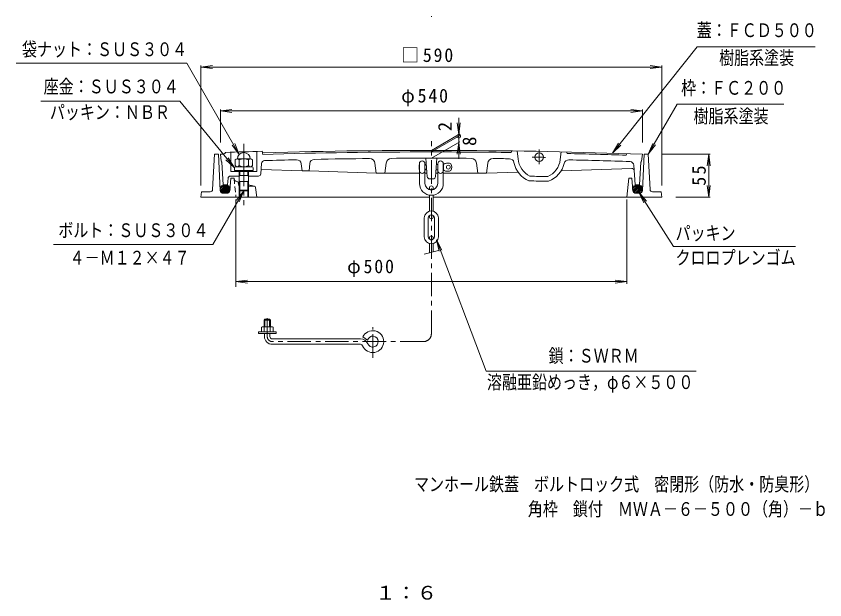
# Model space of a CAD drawing. Units: millimetres, scale not verified. Extents: x -589 to 461, y -801 to 845.
# Drawn here: x -583 to 451, y -801 to -54 of the extents above; entities that cross this region are included whole.
import ezdxf
from ezdxf.enums import TextEntityAlignment as Align

# ---------------------------------------------------------------- set-up
doc = ezdxf.new("R2010")
doc.units = ezdxf.units.MM
doc.header["$LTSCALE"] = 6
doc.header["$PDMODE"] = 32
doc.header["$PDSIZE"] = 4.8
for name, pattern in [('CHAIN1', [8, 5, -1, 1, -1]), ('CHAIN2', [12, 9, -1, 1, -1]), ('DASHED1', [1.8, 1.2, -0.6])]:
    doc.linetypes.add(name, pattern=pattern)
for name, color, linetype, lineweight in [('B-0', 3, 'Continuous', 9), ('B-1', 2, 'Continuous', 9), ('B-2', 7, 'Continuous', 9), ('B-3', 4, 'Continuous', 9), ('B-4', 7, 'Continuous', 9), ('B-6', 6, 'Continuous', 9)]:
    doc.layers.add(name, color=color, linetype=linetype, lineweight=lineweight)
for name, color, linetype in [('B-E', 6, 'Continuous'), ('F-4_F-4ﾚｲﾔ', 2, 'Continuous'), ('F-5_F-5ﾚｲﾔ', 6, 'Continuous')]:
    doc.layers.add(name, color=color, linetype=linetype)
doc.styles.add('ＭＳ ゴシック', font='')
doc.styles.get('ＭＳ ゴシック').set_extended_font_data('MS Gothic')

msp = doc.modelspace()

# ---------------------------------------------------------------- linework, layer by layer
at = {"layer": 'B-0', "linetype": 'CHAIN2'}
for p, q in [((-52.206, -53.704), (-52.206, -54.587)), ((-292.205, -217.274), (-292.205, -295.542)), ((85.794, -224.252), (85.794, -242.981))]:
    msp.add_line(p, q, dxfattribs=at)
at = {"layer": 'B-0'}
for p, q in [((-275.705, -226.785), (-275.705, -252.408)), ((-268.706, -226.58), (-267.905, -230.56)), ((50.794, -226.166), (50.071, -228.155)), ((58.866, -236.279), (57.795, -226.263)), ((112.622, -237.269), (113.794, -227.293)), ((120.794, -227.452), (121.461, -229.469)), ((-322.206, -230.317), (-321.206, -239.408)), ((-308.705, -227.842), (-308.705, -252.408)), ((197.794, -229.624), (197.127, -231.604)), ((217.794, -230.317), (216.794, -239.408)), ((-318.456, -269.408), (-320.373, -240.653)), ((-270.496, -255.634), (-269.477, -242.192)), ((-217.706, -251.436), (-218.622, -242.809)), ((-208.706, -251.722), (-207.746, -242.341)), ((-124.322, -241.976), (-122.706, -254.457)), ((-110.094, -241.75), (-111.706, -254.457)), ((5.683, -241.75), (7.294, -254.457)), ((19.911, -241.976), (18.294, -254.457)), ((206.85, -244.432), (208.545, -269.408)), ((214.045, -269.408), (215.962, -240.653)), ((-309.406, -258.408), (-298.205, -258.408)), ((-308.705, -252.408), (-298.205, -252.408)), ((-298.205, -258.408), (-298.205, -252.408)), ((-286.205, -258.408), (-286.205, -252.408)), ((-286.205, -252.408), (-275.705, -252.408)), ((-286.205, -258.408), (-273.487, -258.408)), ((-270.051, -249.771), (-217.706, -251.436)), ((-208.706, -251.722), (-217.706, -251.436)), ((-208.706, -251.722), (-122.706, -254.457)), ((-111.706, -254.457), (-122.706, -254.457)), ((-111.706, -254.457), (-67.455, -254.457)), ((-57.772, -254.457), (-60.455, -254.457)), ((-43.956, -254.457), (-46.64, -254.457)), ((7.294, -254.457), (-36.956, -254.457)), ((7.294, -254.457), (18.294, -254.457)), ((58.773, -253.17), (18.294, -254.457)), ((204.23, -248.543), (113.965, -251.414)), ((-312.399, -261.205), (-312.956, -269.408)), ((-318.456, -269.408), (-312.956, -269.408)), ((214.045, -269.408), (208.545, -269.408))]:
    msp.add_line(p, q, dxfattribs=at)
msp.add_circle((85.794, -234.227), 5.5, dxfattribs=at)
for centre, radius, start, end in [((-52.206, -7725.456), 7502, 91.65373, 92.01286), ((-266.272, -226.01), 2.5, 193.17671, 271.63541), ((-52.206, -7725.456), 7497.999, 90, 91.64849), ((-52.206, -7725.456), 7499.999, 87.9369, 91.63503), ((-52.206, -7725.456), 7497.999, 89.21843, 90), ((-52.206, -7725.456), 7499.999, 92.03157, 92.0631), ((-318.17, -227.672), 2.5, 272.03175, 350.48706), ((-52.206, -7725.456), 7489.999, 91.31984, 91.63263), ((-224.589, -243.443), 6, 6.0654, 91.31984), ((-201.777, -242.952), 6, 91.14516, 174.15817), ((-52.206, -7725.456), 7489.999, 90.60534, 91.14516), ((-131.264, -242.875), 7, 7.37876, 90.60534), ((-103.149, -242.63), 7, 90.39007, 172.77138), ((-52.206, -7725.456), 7489.999, 90, 90.39007), ((-52.206, -7725.456), 7489.999, 89.60993, 90), ((-1.262, -242.63), 7, 7.22862, 89.60993), ((26.853, -242.875), 7, 89.39466, 172.62124), ((-52.206, -7725.456), 7489.999, 89.23588, 89.39466), ((47.602, -242.121), 6, 11.67917, 89.23584), ((85.794, -234.227), 27, 184.35913, 244.10976), ((85.794, -234.227), 27, 293.74828, 353.52882), ((123.67, -243.524), 6, 88.65341, 166.20821), ((-52.206, -7725.456), 7497.999, 88.09438, 88.67281), ((-52.206, -7725.456), 7489.999, 88.05481, 88.65341), ((-321.869, -240.753), 1.5, 3.81369, 63.73802), ((-265.489, -242.494), 4, 91.63226, 175.66931), ((85.794, -234.227), 33, 191.679, 246.52571), ((85.794, -234.227), 33, 291.34024, 346.20821), ((201.861, -244.77), 5, 3.88138, 88.05481), ((217.458, -240.753), 1.5, 116.26198, 176.18631), ((-309.406, -261.408), 3, 90, 176.11812), ((-273.487, -255.408), 3, 270, 355.66893), ((-52.206, -7725.456), 7467.998, 88.85774, 89.03166), ((204.325, -251.542), 3, 3.88138, 91.82169), ((-52.206, -7725.456), 7461.999, 88.8481, 89.04129)]:
    msp.add_arc(centre, radius, start, end, dxfattribs=at)
at = {"layer": 'B-0', "linetype": 'CHAIN2'}
msp.add_arc((-52.206, -7725.456), 7492.499, 88.88431, 89.01256, dxfattribs=at)
at = {"layer": 'B-1'}
for p, q in [((-332.059, -275.564), (-329.706, -230.408)), ((-324.707, -230.408), (-329.706, -230.408)), ((-322.397, -276.607), (-324.707, -230.408)), ((217.983, -276.607), (220.292, -230.408)), ((220.292, -230.408), (225.291, -230.408)), ((227.644, -275.564), (225.291, -230.408)), ((-309.936, -276.883), (-308.707, -260.908)), ((-304.707, -260.908), (-308.707, -260.908)), ((-298.207, -266.129), (-300.905, -265.405)), ((-298.505, -270.296), (-299.518, -266.515)), ((200.293, -260.908), (197.793, -285.408)), ((200.293, -260.908), (204.293, -260.908)), ((205.509, -276.715), (204.293, -260.908)), ((-346.207, -278.408), (-347.207, -285.408)), ((-335.055, -278.408), (-346.207, -278.408)), ((-322.479, -274.792), (-317.169, -269.482)), ((-322.171, -276.605), (-315.053, -269.488)), ((-321.409, -277.965), (-313.391, -269.947)), ((-320.345, -279.022), (-312.031, -270.708)), ((-319.011, -279.81), (-310.942, -271.74)), ((-317.381, -280.301), (-310.148, -273.068)), ((-315.323, -280.363), (-309.783, -274.824)), ((-298.207, -285.408), (-298.207, -275.407)), ((-297.206, -285.408), (-297.206, -276.407)), ((-287.206, -285.408), (-287.206, -276.407)), ((-286.207, -285.408), (-286.207, -275.407)), ((-277.064, -272.748), (-275.708, -285.408)), ((205.359, -274.765), (210.67, -269.455)), ((205.667, -276.578), (212.785, -269.461)), ((206.429, -277.938), (214.447, -269.92)), ((207.493, -278.995), (215.807, -270.682)), ((208.827, -279.783), (216.896, -271.713)), ((210.457, -280.274), (217.69, -273.041)), ((212.516, -280.336), (218.055, -274.797)), ((-302.207, -285.408), (-347.207, -285.408)), ((-313.911, -280.408), (-318.402, -280.408)), ((-302.205, -285.408), (-54.707, -285.408)), ((-49.707, -285.408), (242.793, -285.408)), ((209.497, -280.408), (213.988, -280.408))]:
    msp.add_line(p, q, dxfattribs=at)
at = {"layer": 'B-1', "linetype": 'DASHED1'}
msp.add_line((-304.707, -260.908), (-302.207, -285.408), dxfattribs=at)
at = {"layer": 'B-1'}
for points in [[(-286.207, -271.408), (-278.555, -271.408), (-286.207, -269.352)], [(230.64, -278.408), (241.793, -278.408), (242.793, -285.408)]]:
    msp.add_lwpolyline(points, dxfattribs=at)
for centre, radius, start, end in [((-300.739, -261.408), 4, 172.81946, 267.61752), ((-300.967, -266.903), 1.5, 15.00046, 87.61754), ((-335.055, -275.408), 3, 270, 357.01639), ((-318.402, -276.408), 4, 182.86198, 270), ((-313.911, -276.408), 4, 270, 355.60158), ((-297.056, -269.908), 1.5, 195.00046, 219.88654), ((-278.555, -272.908), 1.5, 6.1163, 90), ((209.497, -276.408), 4, 184.39842, 270), ((213.988, -276.408), 4, 270, 357.13802), ((230.64, -275.408), 3, 182.98361, 270)]:
    msp.add_arc(centre, radius, start, end, dxfattribs=at)
for centre in [(-316.133, -274.908), (211.719, -274.908)]:
    msp.add_ellipse(centre, major_axis=(-6.349, 0), ratio=0.8662, dxfattribs=at)
at = {"layer": 'B-2'}
for p, q in [((287.902, -93.025), (438.854, -93.025)), ((-365.247, -113.628), (-583.446, -113.628)), ((-365.247, -113.628), (-297.948, -230.565)), ((-347.209, -118.778), (-332.338, -116.82)), ((-347.209, -270.407), (-347.209, -116.978)), ((-347.209, -118.778), (242.791, -118.778)), ((-347.209, -118.778), (-332.338, -120.736)), ((242.791, -118.778), (227.92, -116.82)), ((242.791, -118.778), (227.92, -120.736)), ((242.791, -270.407), (242.791, -116.978)), ((-374.081, -162.514), (-551.945, -162.514)), ((-322.209, -174.972), (-307.337, -173.014)), ((-322.209, -215.317), (-322.209, -173.172)), ((-322.209, -174.972), (217.791, -174.972)), ((-322.209, -174.972), (-307.337, -176.93)), ((217.791, -174.972), (202.92, -173.014)), ((217.791, -174.972), (202.92, -176.93)), ((217.791, -215.317), (217.791, -173.172)), ((225.291, -230.408), (262.408, -166.119)), ((262.408, -166.119), (398.912, -166.119)), ((-297.948, -230.565), (-303.669, -216.699)), ((179.599, -229.062), (187.33, -216.208)), ((225.291, -230.408), (231.031, -216.55)), ((-297.948, -230.565), (-307.063, -218.652)), ((225.291, -230.408), (234.422, -218.508)), ((-304.205, -247.808), (-312.115, -235.063)), ((-292.205, -277.408), (-301.337, -289.308)), ((-292.205, -277.408), (-297.946, -291.266)), ((213.427, -278.816), (219.727, -292.429)), ((-302.206, -400.051), (-302.206, -288.429)), ((197.794, -396.327), (197.794, -288.265)), ((-45.822, -339.799), (-38.711, -353.007)), ((257.481, -348.41), (413.665, -348.41)), ((-302.206, -393.403), (-287.334, -391.446)), ((197.794, -393.403), (182.923, -391.446)), ((-302.206, -393.403), (197.794, -393.403)), ((-302.206, -393.403), (-287.334, -395.361)), ((197.794, -393.403), (182.923, -395.361)), ((286.546, -507.924), (18.037, -507.924))]:
    msp.add_line(p, q, dxfattribs=at)
at = {"layer": 'B-2', "color": 3}
for p, q in [((-57.415, -259.182), (-59.206, -235.456)), ((-46.996, -259.182), (-45.206, -235.456)), ((-49.988, -261.956), (-54.423, -261.956))]:
    msp.add_line(p, q, dxfattribs=at)
at = {"layer": 'B-2'}
for points in [[(287.902, -93.025), (179.599, -229.062), (190.394, -218.647)], [(-374.081, -162.514), (-304.205, -247.808), (-315.145, -237.545)], [(-292.205, -277.408), (-331.618, -345.672), (-535.749, -345.672)], [(257.481, -348.41), (213.427, -278.816), (223.035, -290.334)], [(18.037, -507.924), (-45.822, -339.799), (-42.371, -354.397)]]:
    msp.add_lwpolyline(points, dxfattribs=at)
at = {"layer": 'B-2', "color": 3}
for centre, start, end in [((-54.423, -258.956), 184.31636, 270), ((-49.988, -258.956), 270, 355.68369)]:
    msp.add_arc(centre, 3, start, end, dxfattribs=at)
at = {"layer": 'B-3', "linetype": 'CHAIN1'}
for p, q in [((-52.206, -460.128), (-52.206, -213.524)), ((-262.206, -463.628), (-262.206, -440.083)), ((-127.206, -490.76), (-127.206, -451.472)), ((-62.206, -470.128), (-255.706, -470.128))]:
    msp.add_line(p, q, dxfattribs=at)
at = {"layer": 'B-3', "color": 2}
for p, q in [((-303.155, -237.722), (-303.155, -244.894)), ((-283.705, -236.308), (-300.705, -236.308)), ((-298.205, -237.722), (-298.205, -244.894)), ((-286.205, -237.722), (-286.205, -244.894)), ((-281.255, -237.722), (-281.255, -244.894))]:
    msp.add_line(p, q, dxfattribs=at)
at = {"layer": 'B-3'}
for p, q in [((-304.205, -247.808), (-304.205, -251.108)), ((-281.705, -246.308), (-302.706, -246.308)), ((-280.205, -247.808), (-280.205, -251.108)), ((-67.955, -244.456), (-67.455, -243.956)), ((-67.955, -244.456), (-67.955, -249.456)), ((-67.955, -244.456), (-67.455, -244.456)), ((-67.455, -242.456), (-67.455, -267.706)), ((-60.455, -242.456), (-60.455, -267.706)), ((-60.455, -243.456), (-58.602, -243.456)), ((-60.455, -244.456), (-58.526, -244.456)), ((-45.809, -243.456), (-43.956, -243.456)), ((-43.956, -242.456), (-43.956, -267.706)), ((-36.956, -242.456), (-36.956, -267.706)), ((-36.956, -243.456), (-36.526, -243.456)), ((-36.526, -243.456), (-36.526, -250.456)), ((-32.956, -241.956), (-28.897, -241.956)), ((-304.205, -251.108), (-280.205, -251.108)), ((-298.206, -276.408), (-298.206, -253.408)), ((-286.206, -257.407), (-298.206, -257.407)), ((-297.206, -257.407), (-298.206, -258.408)), ((-297.206, -257.407), (-297.206, -252.408)), ((-287.206, -257.406), (-287.206, -252.408)), ((-287.205, -257.407), (-286.205, -258.408)), ((-67.955, -249.456), (-67.455, -249.956)), ((-67.955, -249.456), (-67.455, -249.456)), ((-60.455, -249.456), (-58.149, -249.456)), ((-60.455, -250.456), (-58.073, -250.456)), ((-46.338, -250.456), (-43.956, -250.456)), ((-36.956, -250.456), (-36.526, -250.456)), ((-32.956, -251.956), (-28.897, -251.956)), ((-297.206, -265.407), (-298.206, -264.407)), ((-286.206, -265.407), (-298.206, -265.407)), ((-297.206, -277.408), (-297.206, -265.407)), ((-287.206, -277.408), (-287.206, -265.407)), ((-287.205, -265.407), (-286.205, -264.407)), ((-287.206, -277.408), (-297.206, -277.408)), ((-54.705, -273.456), (-54.705, -275.569)), ((-49.706, -273.456), (-49.706, -275.569)), ((-54.705, -282.75), (-54.705, -303.311)), ((-49.706, -282.75), (-49.706, -303.311)), ((-54.705, -310.456), (-54.705, -308.834)), ((-49.706, -310.456), (-49.706, -308.834)), ((-61.205, -311.956), (-61.205, -335.956)), ((-56.206, -311.956), (-56.206, -335.956)), ((-48.205, -311.956), (-48.205, -335.956)), ((-43.206, -311.956), (-43.206, -335.956)), ((-54.705, -337.456), (-54.705, -339.079)), ((-49.706, -337.456), (-49.706, -339.079)), ((-54.705, -356.626), (-54.705, -344.602)), ((-49.706, -355.287), (-49.706, -344.602)), ((-61.205, -358.368), (-43.206, -353.545)), ((-265.206, -441.628), (-266.206, -442.628)), ((-258.206, -442.628), (-266.206, -442.628)), ((-266.206, -442.628), (-266.206, -451.128)), ((-259.206, -441.628), (-265.206, -441.628)), ((-265.206, -441.628), (-265.206, -451.128)), ((-258.206, -442.628), (-259.206, -441.628)), ((-259.206, -441.628), (-259.206, -451.128)), ((-258.206, -442.628), (-258.206, -451.128)), ((-269.706, -451.85), (-269.706, -457.628)), ((-267.829, -451.128), (-256.582, -451.128)), ((-265.953, -451.85), (-265.953, -457.628)), ((-258.458, -451.85), (-258.458, -457.628)), ((-254.706, -451.85), (-254.706, -457.628)), ((-273.456, -459.628), (-250.956, -459.628)), ((-265.706, -463.628), (-265.706, -459.628)), ((-258.705, -463.628), (-258.705, -459.628)), ((-250.956, -459.628), (-250.956, -457.628)), ((-133.934, -468.197), (-139.894, -464.213)), ((-255.706, -473.628), (-142.914, -473.628)), ((-255.705, -466.628), (-142.914, -466.628))]:
    msp.add_line(p, q, dxfattribs=at)
for points in [[(-287.206, -277.408), (-286.206, -276.408), (-286.206, -253.408)], [(-286.206, -276.408), (-298.206, -276.408), (-297.206, -277.408)], [(-273.456, -459.628), (-273.456, -457.628), (-250.956, -457.628)]]:
    msp.add_lwpolyline(points, dxfattribs=at)
for centre in [(-30.456, -246.956), (-52.206, -273.456), (-52.206, -310.456), (-52.206, -337.456)]:
    msp.add_circle(centre, 2.5, dxfattribs=at)
at = {"layer": 'B-3', "color": 2}
for centre, radius, start, end in [((-300.68, -239.18), 2.873, 30.49951, 149.50049), ((-292.205, -249.74), 13.433, 63.46959, 116.53041), ((-283.73, -239.18), 2.873, 30.49951, 149.50049), ((-300.68, -243.436), 2.873, 210.49951, 329.50049), ((-292.205, -232.876), 13.433, 243.46959, 296.53041), ((-283.731, -243.436), 2.873, 210.49951, 329.50049)]:
    msp.add_arc(centre, radius, start, end, dxfattribs=at)
at = {"layer": 'B-3'}
for centre, radius, start, end in [((-302.706, -247.808), 1.5, 90, 180), ((-281.705, -247.808), 1.5, 0, 90), ((-63.956, -242.456), 3.5, 0, 180), ((-40.455, -242.456), 3.5, 0, 180), ((-32.956, -246.956), 5, 90, 135.57204), ((-28.897, -243.956), 2, 34.84969, 90), ((-33.205, -246.956), 7.25, 325.15024, 34.84976), ((-63.956, -251.456), 3.5, 180, 0), ((-40.455, -251.456), 3.5, 180, 0), ((-32.956, -246.956), 5, 224.42796, 270), ((-28.897, -249.956), 2, 270, 325.15031), ((-52.206, -267.706), 15.25, 180, 0), ((-52.206, -267.706), 8.25, 180, 0), ((-52.206, -311.956), 9, 0, 180), ((-52.206, -311.956), 4, 0, 180), ((-52.206, -335.956), 9, 180, 0), ((-52.206, -335.956), 4, 180, 0), ((-267.829, -453.928), 2.8, 47.92557, 132.07463), ((-262.206, -461.218), 10.089, 68.19786, 111.80214), ((-256.582, -453.928), 2.8, 47.92572, 132.07428), ((-255.706, -463.628), 10, 180, 270), ((-255.705, -463.628), 3, 180, 270), ((-127.206, -470.128), 14, 202.47946, 155.00504), ((-127.206, -470.128), 7, 202.47919, 163.98383), ((-142.914, -476.628), 10, 22.47954, 90), ((-142.914, -476.628), 3, 22.48038, 90)]:
    msp.add_arc(centre, radius, start, end, dxfattribs=at)
at = {"layer": 'B-3', "linetype": 'CHAIN1'}
for centre, radius, start, end in [((-255.706, -463.628), 6.5, 180, 270), ((-62.206, -460.128), 10, 270, 0)]:
    msp.add_arc(centre, radius, start, end, dxfattribs=at)
at = {"layer": 'B-3', "color": 2}
msp.add_ellipse((-292.205, -236.308), major_axis=(8.25, 0), ratio=0.9696, start_param=6.28318531, end_param=9.42477796, dxfattribs=at)
at = {"layer": 'B-4'}
for p, q in [((-17.131, -207.207), (-17.131, -183.671)), ((-17.131, -205.207), (-19.089, -190.335)), ((-17.131, -205.207), (-15.173, -190.335)), ((-52.206, -225.457), (-15.565, -204.303)), ((-52.206, -227.457), (-15.565, -206.303)), ((-52.206, -235.457), (-15.565, -214.303)), ((-17.131, -215.207), (-19.089, -230.079)), ((-17.131, -236.263), (-17.131, -207.207)), ((-17.131, -215.207), (-15.173, -230.079)), ((304.591, -230.408), (243.291, -230.408)), ((302.791, -230.408), (300.833, -245.28)), ((302.791, -285.408), (302.791, -230.408)), ((302.791, -230.408), (304.749, -245.28)), ((302.791, -285.408), (300.833, -270.536)), ((302.791, -285.408), (304.749, -270.536)), ((304.591, -285.408), (260.793, -285.408))]:
    msp.add_line(p, q, dxfattribs=at)
msp.add_point((-17.131, -207.207), dxfattribs=at)
at = {"layer": 'B-6'}
msp.add_line((-302.755, -251.408), (-281.655, -251.408), dxfattribs=at)
for points in [[(-302.755, -251.108), (-302.755, -251.408), (-301.705, -252.408), (-282.705, -252.408)], [(-281.655, -251.108), (-281.655, -251.408), (-282.705, -252.408)]]:
    msp.add_lwpolyline(points, dxfattribs=at)

# ---------------------------------------------------------------- texts
at = {"layer": 'B-2', "color": 6, "style": 'ＭＳ ゴシック', "width": 0.8}
for s, p in [('蓋：ＦＣＤ５００', (287.357, -85.759)), ('袋ナット：ＳＵＳ３０４', (-576.002, -110.111)), ('樹脂系塗装', (315.978, -121.008)), ('枠：ＦＣ２００', (267.349, -159.52)), ('樹脂系塗装', (283.26, -195.64)), ('ボルト：ＳＵＳ３０４', (-529.545, -341.717)), ('パッキン', (260.242, -345.444)), ('クロロプレンゴム', (260.242, -376.781)), ('４－Ｍ１２×４７', (-515.096, -376.825)), ('鎖：ＳＷＲＭ', (97.871, -502.309)), ('溶融亜鉛めっき，φ６×５００', (18.946, -536.119))]:
    msp.add_text(s, height=17.6, dxfattribs=at).set_placement(p, align=Align.BOTTOM_LEFT)
at = {"layer": 'B-2', "color": 2, "char_height": 17.6, "attachment_point": 7, "style": 'ＭＳ ゴシック'}
for s, insert in [('\\T1.21;\\W0.95;□590', (-90.709, -112.778)), ('\\T1.21;\\W0.95;φ540', (-90.709, -168.972)), ('\\T1.21;\\W0.95;φ500', (-159.892, -387.403))]:
    msp.add_mtext(s, dxfattribs=dict(at, insert=insert))
at = {"layer": 'B-4', "color": 2, "style": 'ＭＳ ゴシック'}
for s, p in [('2', (-20.731, -200.975)), ('8', (10.469, -219.764))]:
    msp.add_text(s, height=17.6, rotation=90, dxfattribs=at).set_placement(p, align=Align.BOTTOM_LEFT)
at = {"layer": 'B-4', "color": 2, "insert": (299.191, -270.658), "char_height": 17.6, "attachment_point": 7, "rotation": 90, "style": 'ＭＳ ゴシック'}
msp.add_mtext('\\T1.27;\\W0.95;55', dxfattribs=at)
at = {"layer": 'B-E', "style": 'ＭＳ ゴシック', "width": 0.8}
for s, p in [('座金：ＳＵＳ３０４', (-548.237, -157.738)), ('パッキン：ＮＢＲ', (-540.371, -190.572))]:
    msp.add_text(s, height=17.6, dxfattribs=at).set_placement(p, align=Align.BOTTOM_LEFT)
at = {"layer": 'F-4_F-4ﾚｲﾔ', "style": 'ＭＳ ゴシック', "width": 1.1}
msp.add_text('１：６', height=17.6, dxfattribs=at).set_placement((-123.973, -805.571), align=Align.BOTTOM_LEFT)
at = {"layer": 'F-5_F-5ﾚｲﾔ', "style": 'ＭＳ ゴシック', "width": 0.8}
for s, p in [('マンホール鉄蓋\u3000ボルトロック式\u3000密閉形（防水・防臭形）', (-74.404, -666.652)), ('角枠\u3000鎖付\u3000ＭＷＡ－６－５００（角）－ｂ', (71.247, -698.419))]:
    msp.add_text(s, height=17.6, dxfattribs=at).set_placement(p, align=Align.BOTTOM_LEFT)

doc.saveas('drawing.dxf')
